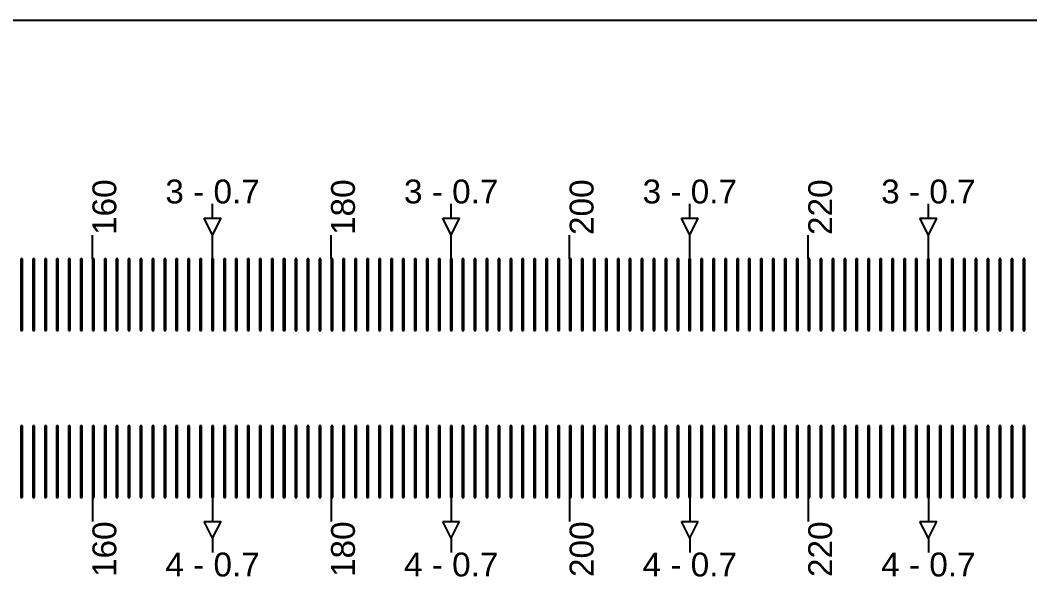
# Model space of a CAD drawing. Extents: x -119394 to 128420, y 74496 to 185496.
# Drawn here: x 5226.5 to 5649.6, y 156962.7 to 157195.9 of the extents above; entities that cross this region are included whole.
import ezdxf

# ---------------------------------------------------------------- set-up
doc = ezdxf.new("R2010")
doc.units = 13
doc.layers.add('CL - Label-1', color=120, linetype='Continuous')
doc.layers.add('CL - Label-2', color=132, linetype='Continuous')
doc.layers.add('CL - Sub-Micro', color=7, linetype='Continuous', true_color=0x47d1ff)
doc.styles.get("Standard").update_dxf_attribs({"font": 'arial.ttf'})

msp = doc.modelspace()

# ---------------------------------------------------------------- linework, layer by layer
for p, q in [((4356.79, 157195.86), (14856.79, 157195.86)), ((5281.79, 157195.86), (13931.79, 157195.86)), ((5307.14, 157112.94), (5307.14, 157118.94)), ((5407.14, 157112.94), (5407.14, 157118.94)), ((5507.14, 157112.94), (5507.14, 157118.94)), ((5607.14, 157112.94), (5607.14, 157118.94)), ((5256.79, 157095.86), (5256.79, 157105.86)), ((5307.14, 157095.86), (5307.14, 157105.86)), ((5356.79, 157095.86), (5356.79, 157105.86)), ((5407.14, 157095.86), (5407.14, 157105.86)), ((5456.79, 157095.86), (5456.79, 157105.86)), ((5507.14, 157095.86), (5507.14, 157105.86)), ((5556.79, 157095.86), (5556.79, 157105.86)), ((5607.14, 157095.86), (5607.14, 157105.86)), ((5256.79, 156995.86), (5256.79, 156985.86)), ((5307.14, 156995.86), (5307.14, 156985.86)), ((5356.79, 156995.86), (5356.79, 156985.86)), ((5407.14, 156995.86), (5407.14, 156985.86)), ((5456.79, 156995.86), (5456.79, 156985.86)), ((5507.14, 156995.86), (5507.14, 156985.86)), ((5556.79, 156995.86), (5556.79, 156985.86)), ((5607.14, 156995.86), (5607.14, 156985.86)), ((5307.14, 156978.79), (5307.14, 156972.79)), ((5407.14, 156978.79), (5407.14, 156972.79)), ((5507.14, 156978.79), (5507.14, 156972.79)), ((5607.14, 156978.79), (5607.14, 156972.79))]:
    msp.add_line(p, q)
at = {"layer": 'CL - Label-2'}
for p, q in [((5307.14, 157105.86), (5303.6, 157112.96)), ((5303.6, 157112.96), (5310.67, 157112.96)), ((5307.14, 157105.86), (5310.67, 157112.96)), ((5407.14, 157105.86), (5403.6, 157112.96)), ((5403.6, 157112.96), (5410.67, 157112.96)), ((5407.14, 157105.86), (5410.67, 157112.96)), ((5507.14, 157105.86), (5503.6, 157112.96)), ((5503.6, 157112.96), (5510.67, 157112.96)), ((5507.14, 157105.86), (5510.67, 157112.96)), ((5607.14, 157105.86), (5603.6, 157112.96)), ((5603.6, 157112.96), (5610.67, 157112.96)), ((5607.14, 157105.86), (5610.67, 157112.96)), ((5307.14, 156978.79), (5303.6, 156985.89)), ((5303.6, 156985.89), (5310.67, 156985.89)), ((5307.14, 156978.79), (5310.67, 156985.89)), ((5407.14, 156978.79), (5403.6, 156985.89)), ((5403.6, 156985.89), (5410.67, 156985.89)), ((5407.14, 156978.79), (5410.67, 156985.89)), ((5507.14, 156978.79), (5503.6, 156985.89)), ((5503.6, 156985.89), (5510.67, 156985.89)), ((5507.14, 156978.79), (5510.67, 156985.89)), ((5607.14, 156978.79), (5603.6, 156985.89)), ((5603.6, 156985.89), (5610.67, 156985.89)), ((5607.14, 156978.79), (5610.67, 156985.89))]:
    msp.add_line(p, q, dxfattribs=at)
at = {"layer": 'CL - Sub-Micro'}
for p, q in [((5226.79, 157095.86), (5226.79, 157065.86)), ((5227.49, 157095.86), (5226.79, 157095.86)), ((5227.49, 157065.86), (5227.49, 157095.86)), ((5231.79, 157095.86), (5231.79, 157065.86)), ((5232.49, 157095.86), (5231.79, 157095.86)), ((5232.49, 157065.86), (5232.49, 157095.86)), ((5236.79, 157095.86), (5236.79, 157065.86)), ((5237.49, 157095.86), (5236.79, 157095.86)), ((5237.49, 157065.86), (5237.49, 157095.86)), ((5241.79, 157095.86), (5241.79, 157065.86)), ((5242.49, 157095.86), (5241.79, 157095.86)), ((5242.49, 157065.86), (5242.49, 157095.86)), ((5246.79, 157095.86), (5246.79, 157065.86)), ((5247.49, 157095.86), (5246.79, 157095.86)), ((5247.49, 157065.86), (5247.49, 157095.86)), ((5251.79, 157095.86), (5251.79, 157065.86)), ((5252.49, 157095.86), (5251.79, 157095.86)), ((5252.49, 157065.86), (5252.49, 157095.86)), ((5256.79, 157095.86), (5256.79, 157065.86)), ((5257.49, 157095.86), (5256.79, 157095.86)), ((5257.49, 157065.86), (5257.49, 157095.86)), ((5261.79, 157095.86), (5261.79, 157065.86)), ((5262.49, 157095.86), (5261.79, 157095.86)), ((5262.49, 157065.86), (5262.49, 157095.86)), ((5266.79, 157095.86), (5266.79, 157065.86)), ((5267.49, 157095.86), (5266.79, 157095.86)), ((5267.49, 157065.86), (5267.49, 157095.86)), ((5271.79, 157095.86), (5271.79, 157065.86)), ((5272.49, 157095.86), (5271.79, 157095.86)), ((5272.49, 157065.86), (5272.49, 157095.86)), ((5276.79, 157095.86), (5276.79, 157065.86)), ((5277.49, 157095.86), (5276.79, 157095.86)), ((5277.49, 157065.86), (5277.49, 157095.86)), ((5281.79, 157095.86), (5281.79, 157065.86)), ((5282.49, 157095.86), (5281.79, 157095.86)), ((5282.49, 157065.86), (5282.49, 157095.86)), ((5286.79, 157095.86), (5286.79, 157065.86)), ((5287.49, 157095.86), (5286.79, 157095.86)), ((5287.49, 157065.86), (5287.49, 157095.86)), ((5291.79, 157095.86), (5291.79, 157065.86)), ((5292.49, 157095.86), (5291.79, 157095.86)), ((5292.49, 157065.86), (5292.49, 157095.86)), ((5296.79, 157095.86), (5296.79, 157065.86)), ((5297.49, 157095.86), (5296.79, 157095.86)), ((5297.49, 157065.86), (5297.49, 157095.86)), ((5301.79, 157095.86), (5301.79, 157065.86)), ((5302.49, 157095.86), (5301.79, 157095.86)), ((5302.49, 157065.86), (5302.49, 157095.86)), ((5306.79, 157095.86), (5306.79, 157065.86)), ((5307.49, 157095.86), (5306.79, 157095.86)), ((5307.49, 157065.86), (5307.49, 157095.86)), ((5311.79, 157095.86), (5311.79, 157065.86)), ((5312.49, 157095.86), (5311.79, 157095.86)), ((5312.49, 157065.86), (5312.49, 157095.86)), ((5316.79, 157095.86), (5316.79, 157065.86)), ((5317.49, 157095.86), (5316.79, 157095.86)), ((5317.49, 157065.86), (5317.49, 157095.86)), ((5321.79, 157095.86), (5321.79, 157065.86)), ((5322.49, 157095.86), (5321.79, 157095.86)), ((5322.49, 157065.86), (5322.49, 157095.86)), ((5326.79, 157095.86), (5326.79, 157065.86)), ((5327.49, 157095.86), (5326.79, 157095.86)), ((5327.49, 157065.86), (5327.49, 157095.86)), ((5331.79, 157095.86), (5331.79, 157065.86)), ((5332.49, 157095.86), (5331.79, 157095.86)), ((5332.49, 157065.86), (5332.49, 157095.86)), ((5336.79, 157095.86), (5336.79, 157065.86)), ((5337.49, 157095.86), (5336.79, 157095.86)), ((5337.49, 157065.86), (5337.49, 157095.86)), ((5341.79, 157095.86), (5341.79, 157065.86)), ((5342.49, 157095.86), (5341.79, 157095.86)), ((5342.49, 157065.86), (5342.49, 157095.86)), ((5346.79, 157095.86), (5346.79, 157065.86)), ((5347.49, 157095.86), (5346.79, 157095.86)), ((5347.49, 157065.86), (5347.49, 157095.86)), ((5351.79, 157095.86), (5351.79, 157065.86)), ((5352.49, 157095.86), (5351.79, 157095.86)), ((5352.49, 157065.86), (5352.49, 157095.86)), ((5356.79, 157095.86), (5356.79, 157065.86)), ((5357.49, 157095.86), (5356.79, 157095.86)), ((5357.49, 157065.86), (5357.49, 157095.86)), ((5361.79, 157095.86), (5361.79, 157065.86)), ((5362.49, 157095.86), (5361.79, 157095.86)), ((5362.49, 157065.86), (5362.49, 157095.86)), ((5366.79, 157095.86), (5366.79, 157065.86)), ((5367.49, 157095.86), (5366.79, 157095.86)), ((5367.49, 157065.86), (5367.49, 157095.86)), ((5371.79, 157095.86), (5371.79, 157065.86)), ((5372.49, 157095.86), (5371.79, 157095.86)), ((5372.49, 157065.86), (5372.49, 157095.86)), ((5376.79, 157095.86), (5376.79, 157065.86)), ((5377.49, 157095.86), (5376.79, 157095.86)), ((5377.49, 157065.86), (5377.49, 157095.86)), ((5381.79, 157095.86), (5381.79, 157065.86)), ((5382.49, 157095.86), (5381.79, 157095.86)), ((5382.49, 157065.86), (5382.49, 157095.86)), ((5386.79, 157095.86), (5386.79, 157065.86)), ((5387.49, 157095.86), (5386.79, 157095.86)), ((5387.49, 157065.86), (5387.49, 157095.86)), ((5391.79, 157095.86), (5391.79, 157065.86)), ((5392.49, 157095.86), (5391.79, 157095.86)), ((5392.49, 157065.86), (5392.49, 157095.86)), ((5396.79, 157095.86), (5396.79, 157065.86)), ((5397.49, 157095.86), (5396.79, 157095.86)), ((5397.49, 157065.86), (5397.49, 157095.86)), ((5401.79, 157095.86), (5401.79, 157065.86)), ((5402.49, 157095.86), (5401.79, 157095.86)), ((5402.49, 157065.86), (5402.49, 157095.86)), ((5406.79, 157095.86), (5406.79, 157065.86)), ((5407.49, 157095.86), (5406.79, 157095.86)), ((5407.49, 157065.86), (5407.49, 157095.86)), ((5411.79, 157095.86), (5411.79, 157065.86)), ((5412.49, 157095.86), (5411.79, 157095.86)), ((5412.49, 157065.86), (5412.49, 157095.86)), ((5416.79, 157095.86), (5416.79, 157065.86)), ((5417.49, 157095.86), (5416.79, 157095.86)), ((5417.49, 157065.86), (5417.49, 157095.86)), ((5421.79, 157095.86), (5421.79, 157065.86)), ((5422.49, 157095.86), (5421.79, 157095.86)), ((5422.49, 157065.86), (5422.49, 157095.86)), ((5426.79, 157095.86), (5426.79, 157065.86)), ((5427.49, 157095.86), (5426.79, 157095.86)), ((5427.49, 157065.86), (5427.49, 157095.86)), ((5431.79, 157095.86), (5431.79, 157065.86)), ((5432.49, 157095.86), (5431.79, 157095.86)), ((5432.49, 157065.86), (5432.49, 157095.86)), ((5436.79, 157095.86), (5436.79, 157065.86)), ((5437.49, 157095.86), (5436.79, 157095.86)), ((5437.49, 157065.86), (5437.49, 157095.86)), ((5441.79, 157095.86), (5441.79, 157065.86)), ((5442.49, 157095.86), (5441.79, 157095.86)), ((5442.49, 157065.86), (5442.49, 157095.86)), ((5446.79, 157095.86), (5446.79, 157065.86)), ((5447.49, 157095.86), (5446.79, 157095.86)), ((5447.49, 157065.86), (5447.49, 157095.86)), ((5451.79, 157095.86), (5451.79, 157065.86)), ((5452.49, 157095.86), (5451.79, 157095.86)), ((5452.49, 157065.86), (5452.49, 157095.86)), ((5456.79, 157095.86), (5456.79, 157065.86)), ((5457.49, 157095.86), (5456.79, 157095.86)), ((5457.49, 157065.86), (5457.49, 157095.86)), ((5461.79, 157095.86), (5461.79, 157065.86)), ((5462.49, 157095.86), (5461.79, 157095.86)), ((5462.49, 157065.86), (5462.49, 157095.86)), ((5466.79, 157095.86), (5466.79, 157065.86)), ((5467.49, 157095.86), (5466.79, 157095.86)), ((5467.49, 157065.86), (5467.49, 157095.86)), ((5471.79, 157095.86), (5471.79, 157065.86)), ((5472.49, 157095.86), (5471.79, 157095.86)), ((5472.49, 157065.86), (5472.49, 157095.86)), ((5476.79, 157095.86), (5476.79, 157065.86)), ((5477.49, 157095.86), (5476.79, 157095.86)), ((5477.49, 157065.86), (5477.49, 157095.86)), ((5481.79, 157095.86), (5481.79, 157065.86)), ((5482.49, 157095.86), (5481.79, 157095.86)), ((5482.49, 157065.86), (5482.49, 157095.86)), ((5486.79, 157095.86), (5486.79, 157065.86)), ((5487.49, 157095.86), (5486.79, 157095.86)), ((5487.49, 157065.86), (5487.49, 157095.86)), ((5491.79, 157095.86), (5491.79, 157065.86)), ((5492.49, 157095.86), (5491.79, 157095.86)), ((5492.49, 157065.86), (5492.49, 157095.86)), ((5496.79, 157095.86), (5496.79, 157065.86)), ((5497.49, 157095.86), (5496.79, 157095.86)), ((5497.49, 157065.86), (5497.49, 157095.86)), ((5501.79, 157095.86), (5501.79, 157065.86)), ((5502.49, 157095.86), (5501.79, 157095.86)), ((5502.49, 157065.86), (5502.49, 157095.86)), ((5506.79, 157095.86), (5506.79, 157065.86)), ((5507.49, 157095.86), (5506.79, 157095.86)), ((5507.49, 157065.86), (5507.49, 157095.86)), ((5511.79, 157095.86), (5511.79, 157065.86)), ((5512.49, 157095.86), (5511.79, 157095.86)), ((5512.49, 157065.86), (5512.49, 157095.86)), ((5516.79, 157095.86), (5516.79, 157065.86)), ((5517.49, 157095.86), (5516.79, 157095.86)), ((5517.49, 157065.86), (5517.49, 157095.86)), ((5521.79, 157095.86), (5521.79, 157065.86)), ((5522.49, 157095.86), (5521.79, 157095.86)), ((5522.49, 157065.86), (5522.49, 157095.86)), ((5526.79, 157095.86), (5526.79, 157065.86)), ((5527.49, 157095.86), (5526.79, 157095.86)), ((5527.49, 157065.86), (5527.49, 157095.86)), ((5531.79, 157095.86), (5531.79, 157065.86)), ((5532.49, 157095.86), (5531.79, 157095.86)), ((5532.49, 157065.86), (5532.49, 157095.86)), ((5536.79, 157095.86), (5536.79, 157065.86)), ((5537.49, 157095.86), (5536.79, 157095.86)), ((5537.49, 157065.86), (5537.49, 157095.86)), ((5541.79, 157095.86), (5541.79, 157065.86)), ((5542.49, 157095.86), (5541.79, 157095.86)), ((5542.49, 157065.86), (5542.49, 157095.86)), ((5546.79, 157095.86), (5546.79, 157065.86)), ((5547.49, 157095.86), (5546.79, 157095.86)), ((5547.49, 157065.86), (5547.49, 157095.86)), ((5551.79, 157095.86), (5551.79, 157065.86)), ((5552.49, 157095.86), (5551.79, 157095.86)), ((5552.49, 157065.86), (5552.49, 157095.86)), ((5556.79, 157095.86), (5556.79, 157065.86)), ((5557.49, 157095.86), (5556.79, 157095.86)), ((5557.49, 157065.86), (5557.49, 157095.86)), ((5561.79, 157095.86), (5561.79, 157065.86)), ((5562.49, 157095.86), (5561.79, 157095.86)), ((5562.49, 157065.86), (5562.49, 157095.86)), ((5566.79, 157095.86), (5566.79, 157065.86)), ((5567.49, 157095.86), (5566.79, 157095.86)), ((5567.49, 157065.86), (5567.49, 157095.86)), ((5571.79, 157095.86), (5571.79, 157065.86)), ((5572.49, 157095.86), (5571.79, 157095.86)), ((5572.49, 157065.86), (5572.49, 157095.86)), ((5576.79, 157095.86), (5576.79, 157065.86)), ((5577.49, 157095.86), (5576.79, 157095.86)), ((5577.49, 157065.86), (5577.49, 157095.86)), ((5581.79, 157095.86), (5581.79, 157065.86)), ((5582.49, 157095.86), (5581.79, 157095.86)), ((5582.49, 157065.86), (5582.49, 157095.86)), ((5586.79, 157095.86), (5586.79, 157065.86)), ((5587.49, 157095.86), (5586.79, 157095.86)), ((5587.49, 157065.86), (5587.49, 157095.86)), ((5591.79, 157095.86), (5591.79, 157065.86)), ((5592.49, 157095.86), (5591.79, 157095.86)), ((5592.49, 157065.86), (5592.49, 157095.86)), ((5596.79, 157095.86), (5596.79, 157065.86)), ((5597.49, 157095.86), (5596.79, 157095.86)), ((5597.49, 157065.86), (5597.49, 157095.86)), ((5601.79, 157095.86), (5601.79, 157065.86)), ((5602.49, 157095.86), (5601.79, 157095.86)), ((5602.49, 157065.86), (5602.49, 157095.86)), ((5606.79, 157095.86), (5606.79, 157065.86)), ((5607.49, 157095.86), (5606.79, 157095.86)), ((5607.49, 157065.86), (5607.49, 157095.86)), ((5611.79, 157095.86), (5611.79, 157065.86)), ((5612.49, 157095.86), (5611.79, 157095.86)), ((5612.49, 157065.86), (5612.49, 157095.86)), ((5616.79, 157095.86), (5616.79, 157065.86)), ((5617.49, 157095.86), (5616.79, 157095.86)), ((5617.49, 157065.86), (5617.49, 157095.86)), ((5621.79, 157095.86), (5621.79, 157065.86)), ((5622.49, 157095.86), (5621.79, 157095.86)), ((5622.49, 157065.86), (5622.49, 157095.86)), ((5626.79, 157095.86), (5626.79, 157065.86)), ((5627.49, 157095.86), (5626.79, 157095.86)), ((5627.49, 157065.86), (5627.49, 157095.86)), ((5631.79, 157095.86), (5631.79, 157065.86)), ((5632.49, 157095.86), (5631.79, 157095.86)), ((5632.49, 157065.86), (5632.49, 157095.86)), ((5636.79, 157095.86), (5636.79, 157065.86)), ((5637.49, 157095.86), (5636.79, 157095.86)), ((5637.49, 157065.86), (5637.49, 157095.86)), ((5641.79, 157095.86), (5641.79, 157065.86)), ((5642.49, 157095.86), (5641.79, 157095.86)), ((5642.49, 157065.86), (5642.49, 157095.86)), ((5646.79, 157095.86), (5646.79, 157065.86)), ((5647.49, 157095.86), (5646.79, 157095.86)), ((5647.49, 157065.86), (5647.49, 157095.86)), ((5226.79, 157065.86), (5227.49, 157065.86)), ((5231.79, 157065.86), (5232.49, 157065.86)), ((5236.79, 157065.86), (5237.49, 157065.86)), ((5241.79, 157065.86), (5242.49, 157065.86)), ((5246.79, 157065.86), (5247.49, 157065.86)), ((5251.79, 157065.86), (5252.49, 157065.86)), ((5256.79, 157065.86), (5257.49, 157065.86)), ((5261.79, 157065.86), (5262.49, 157065.86)), ((5266.79, 157065.86), (5267.49, 157065.86)), ((5271.79, 157065.86), (5272.49, 157065.86)), ((5276.79, 157065.86), (5277.49, 157065.86)), ((5281.79, 157065.86), (5282.49, 157065.86)), ((5286.79, 157065.86), (5287.49, 157065.86)), ((5291.79, 157065.86), (5292.49, 157065.86)), ((5296.79, 157065.86), (5297.49, 157065.86)), ((5301.79, 157065.86), (5302.49, 157065.86)), ((5306.79, 157065.86), (5307.49, 157065.86)), ((5311.79, 157065.86), (5312.49, 157065.86)), ((5316.79, 157065.86), (5317.49, 157065.86)), ((5321.79, 157065.86), (5322.49, 157065.86)), ((5326.79, 157065.86), (5327.49, 157065.86)), ((5331.79, 157065.86), (5332.49, 157065.86)), ((5336.79, 157065.86), (5337.49, 157065.86)), ((5341.79, 157065.86), (5342.49, 157065.86)), ((5346.79, 157065.86), (5347.49, 157065.86)), ((5351.79, 157065.86), (5352.49, 157065.86)), ((5356.79, 157065.86), (5357.49, 157065.86)), ((5361.79, 157065.86), (5362.49, 157065.86)), ((5366.79, 157065.86), (5367.49, 157065.86)), ((5371.79, 157065.86), (5372.49, 157065.86)), ((5376.79, 157065.86), (5377.49, 157065.86)), ((5381.79, 157065.86), (5382.49, 157065.86)), ((5386.79, 157065.86), (5387.49, 157065.86)), ((5391.79, 157065.86), (5392.49, 157065.86)), ((5396.79, 157065.86), (5397.49, 157065.86)), ((5401.79, 157065.86), (5402.49, 157065.86)), ((5406.79, 157065.86), (5407.49, 157065.86)), ((5411.79, 157065.86), (5412.49, 157065.86)), ((5416.79, 157065.86), (5417.49, 157065.86)), ((5421.79, 157065.86), (5422.49, 157065.86)), ((5426.79, 157065.86), (5427.49, 157065.86)), ((5431.79, 157065.86), (5432.49, 157065.86)), ((5436.79, 157065.86), (5437.49, 157065.86)), ((5441.79, 157065.86), (5442.49, 157065.86)), ((5446.79, 157065.86), (5447.49, 157065.86)), ((5451.79, 157065.86), (5452.49, 157065.86)), ((5456.79, 157065.86), (5457.49, 157065.86)), ((5461.79, 157065.86), (5462.49, 157065.86)), ((5466.79, 157065.86), (5467.49, 157065.86)), ((5471.79, 157065.86), (5472.49, 157065.86)), ((5476.79, 157065.86), (5477.49, 157065.86)), ((5481.79, 157065.86), (5482.49, 157065.86)), ((5486.79, 157065.86), (5487.49, 157065.86)), ((5491.79, 157065.86), (5492.49, 157065.86)), ((5496.79, 157065.86), (5497.49, 157065.86)), ((5501.79, 157065.86), (5502.49, 157065.86)), ((5506.79, 157065.86), (5507.49, 157065.86)), ((5511.79, 157065.86), (5512.49, 157065.86)), ((5516.79, 157065.86), (5517.49, 157065.86)), ((5521.79, 157065.86), (5522.49, 157065.86)), ((5526.79, 157065.86), (5527.49, 157065.86)), ((5531.79, 157065.86), (5532.49, 157065.86)), ((5536.79, 157065.86), (5537.49, 157065.86)), ((5541.79, 157065.86), (5542.49, 157065.86)), ((5546.79, 157065.86), (5547.49, 157065.86)), ((5551.79, 157065.86), (5552.49, 157065.86)), ((5556.79, 157065.86), (5557.49, 157065.86)), ((5561.79, 157065.86), (5562.49, 157065.86)), ((5566.79, 157065.86), (5567.49, 157065.86)), ((5571.79, 157065.86), (5572.49, 157065.86)), ((5576.79, 157065.86), (5577.49, 157065.86)), ((5581.79, 157065.86), (5582.49, 157065.86)), ((5586.79, 157065.86), (5587.49, 157065.86)), ((5591.79, 157065.86), (5592.49, 157065.86)), ((5596.79, 157065.86), (5597.49, 157065.86)), ((5601.79, 157065.86), (5602.49, 157065.86)), ((5606.79, 157065.86), (5607.49, 157065.86)), ((5611.79, 157065.86), (5612.49, 157065.86)), ((5616.79, 157065.86), (5617.49, 157065.86)), ((5621.79, 157065.86), (5622.49, 157065.86)), ((5626.79, 157065.86), (5627.49, 157065.86)), ((5631.79, 157065.86), (5632.49, 157065.86)), ((5636.79, 157065.86), (5637.49, 157065.86)), ((5641.79, 157065.86), (5642.49, 157065.86)), ((5646.79, 157065.86), (5647.49, 157065.86)), ((5226.79, 157025.86), (5226.79, 156995.86)), ((5227.49, 157025.86), (5226.79, 157025.86)), ((5227.49, 156995.86), (5227.49, 157025.86)), ((5231.79, 157025.86), (5231.79, 156995.86)), ((5232.49, 157025.86), (5231.79, 157025.86)), ((5232.49, 156995.86), (5232.49, 157025.86)), ((5236.79, 157025.86), (5236.79, 156995.86)), ((5237.49, 157025.86), (5236.79, 157025.86)), ((5237.49, 156995.86), (5237.49, 157025.86)), ((5241.79, 157025.86), (5241.79, 156995.86)), ((5242.49, 157025.86), (5241.79, 157025.86)), ((5242.49, 156995.86), (5242.49, 157025.86)), ((5246.79, 157025.86), (5246.79, 156995.86)), ((5247.49, 157025.86), (5246.79, 157025.86)), ((5247.49, 156995.86), (5247.49, 157025.86)), ((5251.79, 157025.86), (5251.79, 156995.86)), ((5252.49, 157025.86), (5251.79, 157025.86)), ((5252.49, 156995.86), (5252.49, 157025.86)), ((5256.79, 157025.86), (5256.79, 156995.86)), ((5257.49, 157025.86), (5256.79, 157025.86)), ((5257.49, 156995.86), (5257.49, 157025.86)), ((5261.79, 157025.86), (5261.79, 156995.86)), ((5262.49, 157025.86), (5261.79, 157025.86)), ((5262.49, 156995.86), (5262.49, 157025.86)), ((5266.79, 157025.86), (5266.79, 156995.86)), ((5267.49, 157025.86), (5266.79, 157025.86)), ((5267.49, 156995.86), (5267.49, 157025.86)), ((5271.79, 157025.86), (5271.79, 156995.86)), ((5272.49, 157025.86), (5271.79, 157025.86)), ((5272.49, 156995.86), (5272.49, 157025.86)), ((5276.79, 157025.86), (5276.79, 156995.86)), ((5277.49, 157025.86), (5276.79, 157025.86)), ((5277.49, 156995.86), (5277.49, 157025.86)), ((5281.79, 157025.86), (5281.79, 156995.86)), ((5282.49, 157025.86), (5281.79, 157025.86)), ((5282.49, 156995.86), (5282.49, 157025.86)), ((5286.79, 157025.86), (5286.79, 156995.86)), ((5287.49, 157025.86), (5286.79, 157025.86)), ((5287.49, 156995.86), (5287.49, 157025.86)), ((5291.79, 157025.86), (5291.79, 156995.86)), ((5292.49, 157025.86), (5291.79, 157025.86)), ((5292.49, 156995.86), (5292.49, 157025.86)), ((5296.79, 157025.86), (5296.79, 156995.86)), ((5297.49, 157025.86), (5296.79, 157025.86)), ((5297.49, 156995.86), (5297.49, 157025.86)), ((5301.79, 157025.86), (5301.79, 156995.86)), ((5302.49, 157025.86), (5301.79, 157025.86)), ((5302.49, 156995.86), (5302.49, 157025.86)), ((5306.79, 157025.86), (5306.79, 156995.86)), ((5307.49, 157025.86), (5306.79, 157025.86)), ((5307.49, 156995.86), (5307.49, 157025.86)), ((5311.79, 157025.86), (5311.79, 156995.86)), ((5312.49, 157025.86), (5311.79, 157025.86)), ((5312.49, 156995.86), (5312.49, 157025.86)), ((5316.79, 157025.86), (5316.79, 156995.86)), ((5317.49, 157025.86), (5316.79, 157025.86)), ((5317.49, 156995.86), (5317.49, 157025.86)), ((5321.79, 157025.86), (5321.79, 156995.86)), ((5322.49, 157025.86), (5321.79, 157025.86)), ((5322.49, 156995.86), (5322.49, 157025.86)), ((5326.79, 157025.86), (5326.79, 156995.86)), ((5327.49, 157025.86), (5326.79, 157025.86)), ((5327.49, 156995.86), (5327.49, 157025.86)), ((5331.79, 157025.86), (5331.79, 156995.86)), ((5332.49, 157025.86), (5331.79, 157025.86)), ((5332.49, 156995.86), (5332.49, 157025.86)), ((5336.79, 157025.86), (5336.79, 156995.86)), ((5337.49, 157025.86), (5336.79, 157025.86)), ((5337.49, 156995.86), (5337.49, 157025.86)), ((5341.79, 157025.86), (5341.79, 156995.86)), ((5342.49, 157025.86), (5341.79, 157025.86)), ((5342.49, 156995.86), (5342.49, 157025.86)), ((5346.79, 157025.86), (5346.79, 156995.86)), ((5347.49, 157025.86), (5346.79, 157025.86)), ((5347.49, 156995.86), (5347.49, 157025.86)), ((5351.79, 157025.86), (5351.79, 156995.86)), ((5352.49, 157025.86), (5351.79, 157025.86)), ((5352.49, 156995.86), (5352.49, 157025.86)), ((5356.79, 157025.86), (5356.79, 156995.86)), ((5357.49, 157025.86), (5356.79, 157025.86)), ((5357.49, 156995.86), (5357.49, 157025.86)), ((5361.79, 157025.86), (5361.79, 156995.86)), ((5362.49, 157025.86), (5361.79, 157025.86)), ((5362.49, 156995.86), (5362.49, 157025.86)), ((5366.79, 157025.86), (5366.79, 156995.86)), ((5367.49, 157025.86), (5366.79, 157025.86)), ((5367.49, 156995.86), (5367.49, 157025.86)), ((5371.79, 157025.86), (5371.79, 156995.86)), ((5372.49, 157025.86), (5371.79, 157025.86)), ((5372.49, 156995.86), (5372.49, 157025.86)), ((5376.79, 157025.86), (5376.79, 156995.86)), ((5377.49, 157025.86), (5376.79, 157025.86)), ((5377.49, 156995.86), (5377.49, 157025.86)), ((5381.79, 157025.86), (5381.79, 156995.86)), ((5382.49, 157025.86), (5381.79, 157025.86)), ((5382.49, 156995.86), (5382.49, 157025.86)), ((5386.79, 157025.86), (5386.79, 156995.86)), ((5387.49, 157025.86), (5386.79, 157025.86)), ((5387.49, 156995.86), (5387.49, 157025.86)), ((5391.79, 157025.86), (5391.79, 156995.86)), ((5392.49, 157025.86), (5391.79, 157025.86)), ((5392.49, 156995.86), (5392.49, 157025.86)), ((5396.79, 157025.86), (5396.79, 156995.86)), ((5397.49, 157025.86), (5396.79, 157025.86)), ((5397.49, 156995.86), (5397.49, 157025.86)), ((5401.79, 157025.86), (5401.79, 156995.86)), ((5402.49, 157025.86), (5401.79, 157025.86)), ((5402.49, 156995.86), (5402.49, 157025.86)), ((5406.79, 157025.86), (5406.79, 156995.86)), ((5407.49, 157025.86), (5406.79, 157025.86)), ((5407.49, 156995.86), (5407.49, 157025.86)), ((5411.79, 157025.86), (5411.79, 156995.86)), ((5412.49, 157025.86), (5411.79, 157025.86)), ((5412.49, 156995.86), (5412.49, 157025.86)), ((5416.79, 157025.86), (5416.79, 156995.86)), ((5417.49, 157025.86), (5416.79, 157025.86)), ((5417.49, 156995.86), (5417.49, 157025.86)), ((5421.79, 157025.86), (5421.79, 156995.86)), ((5422.49, 157025.86), (5421.79, 157025.86)), ((5422.49, 156995.86), (5422.49, 157025.86)), ((5426.79, 157025.86), (5426.79, 156995.86)), ((5427.49, 157025.86), (5426.79, 157025.86)), ((5427.49, 156995.86), (5427.49, 157025.86)), ((5431.79, 157025.86), (5431.79, 156995.86)), ((5432.49, 157025.86), (5431.79, 157025.86)), ((5432.49, 156995.86), (5432.49, 157025.86)), ((5436.79, 157025.86), (5436.79, 156995.86)), ((5437.49, 157025.86), (5436.79, 157025.86)), ((5437.49, 156995.86), (5437.49, 157025.86)), ((5441.79, 157025.86), (5441.79, 156995.86)), ((5442.49, 157025.86), (5441.79, 157025.86)), ((5442.49, 156995.86), (5442.49, 157025.86)), ((5446.79, 157025.86), (5446.79, 156995.86)), ((5447.49, 157025.86), (5446.79, 157025.86)), ((5447.49, 156995.86), (5447.49, 157025.86)), ((5451.79, 157025.86), (5451.79, 156995.86)), ((5452.49, 157025.86), (5451.79, 157025.86)), ((5452.49, 156995.86), (5452.49, 157025.86)), ((5456.79, 157025.86), (5456.79, 156995.86)), ((5457.49, 157025.86), (5456.79, 157025.86)), ((5457.49, 156995.86), (5457.49, 157025.86)), ((5461.79, 157025.86), (5461.79, 156995.86)), ((5462.49, 157025.86), (5461.79, 157025.86)), ((5462.49, 156995.86), (5462.49, 157025.86)), ((5466.79, 157025.86), (5466.79, 156995.86)), ((5467.49, 157025.86), (5466.79, 157025.86)), ((5467.49, 156995.86), (5467.49, 157025.86)), ((5471.79, 157025.86), (5471.79, 156995.86)), ((5472.49, 157025.86), (5471.79, 157025.86)), ((5472.49, 156995.86), (5472.49, 157025.86)), ((5476.79, 157025.86), (5476.79, 156995.86)), ((5477.49, 157025.86), (5476.79, 157025.86)), ((5477.49, 156995.86), (5477.49, 157025.86)), ((5481.79, 157025.86), (5481.79, 156995.86)), ((5482.49, 157025.86), (5481.79, 157025.86)), ((5482.49, 156995.86), (5482.49, 157025.86)), ((5486.79, 157025.86), (5486.79, 156995.86)), ((5487.49, 157025.86), (5486.79, 157025.86)), ((5487.49, 156995.86), (5487.49, 157025.86)), ((5491.79, 157025.86), (5491.79, 156995.86)), ((5492.49, 157025.86), (5491.79, 157025.86)), ((5492.49, 156995.86), (5492.49, 157025.86)), ((5496.79, 157025.86), (5496.79, 156995.86)), ((5497.49, 157025.86), (5496.79, 157025.86)), ((5497.49, 156995.86), (5497.49, 157025.86)), ((5501.79, 157025.86), (5501.79, 156995.86)), ((5502.49, 157025.86), (5501.79, 157025.86)), ((5502.49, 156995.86), (5502.49, 157025.86)), ((5506.79, 157025.86), (5506.79, 156995.86)), ((5507.49, 157025.86), (5506.79, 157025.86)), ((5507.49, 156995.86), (5507.49, 157025.86)), ((5511.79, 157025.86), (5511.79, 156995.86)), ((5512.49, 157025.86), (5511.79, 157025.86)), ((5512.49, 156995.86), (5512.49, 157025.86)), ((5516.79, 157025.86), (5516.79, 156995.86)), ((5517.49, 157025.86), (5516.79, 157025.86)), ((5517.49, 156995.86), (5517.49, 157025.86)), ((5521.79, 157025.86), (5521.79, 156995.86)), ((5522.49, 157025.86), (5521.79, 157025.86)), ((5522.49, 156995.86), (5522.49, 157025.86)), ((5526.79, 157025.86), (5526.79, 156995.86)), ((5527.49, 157025.86), (5526.79, 157025.86)), ((5527.49, 156995.86), (5527.49, 157025.86)), ((5531.79, 157025.86), (5531.79, 156995.86)), ((5532.49, 157025.86), (5531.79, 157025.86)), ((5532.49, 156995.86), (5532.49, 157025.86)), ((5536.79, 157025.86), (5536.79, 156995.86)), ((5537.49, 157025.86), (5536.79, 157025.86)), ((5537.49, 156995.86), (5537.49, 157025.86)), ((5541.79, 157025.86), (5541.79, 156995.86)), ((5542.49, 157025.86), (5541.79, 157025.86)), ((5542.49, 156995.86), (5542.49, 157025.86)), ((5546.79, 157025.86), (5546.79, 156995.86)), ((5547.49, 157025.86), (5546.79, 157025.86)), ((5547.49, 156995.86), (5547.49, 157025.86)), ((5551.79, 157025.86), (5551.79, 156995.86)), ((5552.49, 157025.86), (5551.79, 157025.86)), ((5552.49, 156995.86), (5552.49, 157025.86)), ((5556.79, 157025.86), (5556.79, 156995.86)), ((5557.49, 157025.86), (5556.79, 157025.86)), ((5557.49, 156995.86), (5557.49, 157025.86)), ((5561.79, 157025.86), (5561.79, 156995.86)), ((5562.49, 157025.86), (5561.79, 157025.86)), ((5562.49, 156995.86), (5562.49, 157025.86)), ((5566.79, 157025.86), (5566.79, 156995.86)), ((5567.49, 157025.86), (5566.79, 157025.86)), ((5567.49, 156995.86), (5567.49, 157025.86)), ((5571.79, 157025.86), (5571.79, 156995.86)), ((5572.49, 157025.86), (5571.79, 157025.86)), ((5572.49, 156995.86), (5572.49, 157025.86)), ((5576.79, 157025.86), (5576.79, 156995.86)), ((5577.49, 157025.86), (5576.79, 157025.86)), ((5577.49, 156995.86), (5577.49, 157025.86)), ((5581.79, 157025.86), (5581.79, 156995.86)), ((5582.49, 157025.86), (5581.79, 157025.86)), ((5582.49, 156995.86), (5582.49, 157025.86)), ((5586.79, 157025.86), (5586.79, 156995.86)), ((5587.49, 157025.86), (5586.79, 157025.86)), ((5587.49, 156995.86), (5587.49, 157025.86)), ((5591.79, 157025.86), (5591.79, 156995.86)), ((5592.49, 157025.86), (5591.79, 157025.86)), ((5592.49, 156995.86), (5592.49, 157025.86)), ((5596.79, 157025.86), (5596.79, 156995.86)), ((5597.49, 157025.86), (5596.79, 157025.86)), ((5597.49, 156995.86), (5597.49, 157025.86)), ((5601.79, 157025.86), (5601.79, 156995.86)), ((5602.49, 157025.86), (5601.79, 157025.86)), ((5602.49, 156995.86), (5602.49, 157025.86)), ((5606.79, 157025.86), (5606.79, 156995.86)), ((5607.49, 157025.86), (5606.79, 157025.86)), ((5607.49, 156995.86), (5607.49, 157025.86)), ((5611.79, 157025.86), (5611.79, 156995.86)), ((5612.49, 157025.86), (5611.79, 157025.86)), ((5612.49, 156995.86), (5612.49, 157025.86)), ((5616.79, 157025.86), (5616.79, 156995.86)), ((5617.49, 157025.86), (5616.79, 157025.86)), ((5617.49, 156995.86), (5617.49, 157025.86)), ((5621.79, 157025.86), (5621.79, 156995.86)), ((5622.49, 157025.86), (5621.79, 157025.86)), ((5622.49, 156995.86), (5622.49, 157025.86)), ((5626.79, 157025.86), (5626.79, 156995.86)), ((5627.49, 157025.86), (5626.79, 157025.86)), ((5627.49, 156995.86), (5627.49, 157025.86)), ((5631.79, 157025.86), (5631.79, 156995.86)), ((5632.49, 157025.86), (5631.79, 157025.86)), ((5632.49, 156995.86), (5632.49, 157025.86)), ((5636.79, 157025.86), (5636.79, 156995.86)), ((5637.49, 157025.86), (5636.79, 157025.86)), ((5637.49, 156995.86), (5637.49, 157025.86)), ((5641.79, 157025.86), (5641.79, 156995.86)), ((5642.49, 157025.86), (5641.79, 157025.86)), ((5642.49, 156995.86), (5642.49, 157025.86)), ((5646.79, 157025.86), (5646.79, 156995.86)), ((5647.49, 157025.86), (5646.79, 157025.86)), ((5647.49, 156995.86), (5647.49, 157025.86)), ((5226.79, 156995.86), (5227.49, 156995.86)), ((5231.79, 156995.86), (5232.49, 156995.86)), ((5236.79, 156995.86), (5237.49, 156995.86)), ((5241.79, 156995.86), (5242.49, 156995.86)), ((5246.79, 156995.86), (5247.49, 156995.86)), ((5251.79, 156995.86), (5252.49, 156995.86)), ((5256.79, 156995.86), (5257.49, 156995.86)), ((5261.79, 156995.86), (5262.49, 156995.86)), ((5266.79, 156995.86), (5267.49, 156995.86)), ((5271.79, 156995.86), (5272.49, 156995.86)), ((5276.79, 156995.86), (5277.49, 156995.86)), ((5281.79, 156995.86), (5282.49, 156995.86)), ((5286.79, 156995.86), (5287.49, 156995.86)), ((5291.79, 156995.86), (5292.49, 156995.86)), ((5296.79, 156995.86), (5297.49, 156995.86)), ((5301.79, 156995.86), (5302.49, 156995.86)), ((5306.79, 156995.86), (5307.49, 156995.86)), ((5311.79, 156995.86), (5312.49, 156995.86)), ((5316.79, 156995.86), (5317.49, 156995.86)), ((5321.79, 156995.86), (5322.49, 156995.86)), ((5326.79, 156995.86), (5327.49, 156995.86)), ((5331.79, 156995.86), (5332.49, 156995.86)), ((5336.79, 156995.86), (5337.49, 156995.86)), ((5341.79, 156995.86), (5342.49, 156995.86)), ((5346.79, 156995.86), (5347.49, 156995.86)), ((5351.79, 156995.86), (5352.49, 156995.86)), ((5356.79, 156995.86), (5357.49, 156995.86)), ((5361.79, 156995.86), (5362.49, 156995.86)), ((5366.79, 156995.86), (5367.49, 156995.86)), ((5371.79, 156995.86), (5372.49, 156995.86)), ((5376.79, 156995.86), (5377.49, 156995.86)), ((5381.79, 156995.86), (5382.49, 156995.86)), ((5386.79, 156995.86), (5387.49, 156995.86)), ((5391.79, 156995.86), (5392.49, 156995.86)), ((5396.79, 156995.86), (5397.49, 156995.86)), ((5401.79, 156995.86), (5402.49, 156995.86)), ((5406.79, 156995.86), (5407.49, 156995.86)), ((5411.79, 156995.86), (5412.49, 156995.86)), ((5416.79, 156995.86), (5417.49, 156995.86)), ((5421.79, 156995.86), (5422.49, 156995.86)), ((5426.79, 156995.86), (5427.49, 156995.86)), ((5431.79, 156995.86), (5432.49, 156995.86)), ((5436.79, 156995.86), (5437.49, 156995.86)), ((5441.79, 156995.86), (5442.49, 156995.86)), ((5446.79, 156995.86), (5447.49, 156995.86)), ((5451.79, 156995.86), (5452.49, 156995.86)), ((5456.79, 156995.86), (5457.49, 156995.86)), ((5461.79, 156995.86), (5462.49, 156995.86)), ((5466.79, 156995.86), (5467.49, 156995.86)), ((5471.79, 156995.86), (5472.49, 156995.86)), ((5476.79, 156995.86), (5477.49, 156995.86)), ((5481.79, 156995.86), (5482.49, 156995.86)), ((5486.79, 156995.86), (5487.49, 156995.86)), ((5491.79, 156995.86), (5492.49, 156995.86)), ((5496.79, 156995.86), (5497.49, 156995.86)), ((5501.79, 156995.86), (5502.49, 156995.86)), ((5506.79, 156995.86), (5507.49, 156995.86)), ((5511.79, 156995.86), (5512.49, 156995.86)), ((5516.79, 156995.86), (5517.49, 156995.86)), ((5521.79, 156995.86), (5522.49, 156995.86)), ((5526.79, 156995.86), (5527.49, 156995.86)), ((5531.79, 156995.86), (5532.49, 156995.86)), ((5536.79, 156995.86), (5537.49, 156995.86)), ((5541.79, 156995.86), (5542.49, 156995.86)), ((5546.79, 156995.86), (5547.49, 156995.86)), ((5551.79, 156995.86), (5552.49, 156995.86)), ((5556.79, 156995.86), (5557.49, 156995.86)), ((5561.79, 156995.86), (5562.49, 156995.86)), ((5566.79, 156995.86), (5567.49, 156995.86)), ((5571.79, 156995.86), (5572.49, 156995.86)), ((5576.79, 156995.86), (5577.49, 156995.86)), ((5581.79, 156995.86), (5582.49, 156995.86)), ((5586.79, 156995.86), (5587.49, 156995.86)), ((5591.79, 156995.86), (5592.49, 156995.86)), ((5596.79, 156995.86), (5597.49, 156995.86)), ((5601.79, 156995.86), (5602.49, 156995.86)), ((5606.79, 156995.86), (5607.49, 156995.86)), ((5611.79, 156995.86), (5612.49, 156995.86)), ((5616.79, 156995.86), (5617.49, 156995.86)), ((5621.79, 156995.86), (5622.49, 156995.86)), ((5626.79, 156995.86), (5627.49, 156995.86)), ((5631.79, 156995.86), (5632.49, 156995.86)), ((5636.79, 156995.86), (5637.49, 156995.86)), ((5641.79, 156995.86), (5642.49, 156995.86)), ((5646.79, 156995.86), (5647.49, 156995.86))]:
    msp.add_line(p, q, dxfattribs=at)

# ---------------------------------------------------------------- texts
at = {"layer": 'CL - Label-1', "char_height": 10, "rotation": 90}
for s, insert, attachment_point in [('160', (5256.79, 157105.86), 1), ('180', (5356.79, 157105.86), 1), ('200', (5456.79, 157105.86), 1), ('220', (5556.79, 157105.86), 1), ('160', (5256.79, 156985.86), 3), ('180', (5356.79, 156985.86), 3), ('200', (5456.79, 156985.86), 3), ('220', (5556.79, 156985.86), 3)]:
    msp.add_mtext_dynamic_manual_height_columns(s, width=21.565, gutter_width=12.5, heights=[8.55], dxfattribs=dict(at, insert=insert, attachment_point=attachment_point))
at = {"layer": 'CL - Label-2', "char_height": 10}
for s, insert, attachment_point in [('3 - 0.7', (5307.14, 157118.94), 8), ('3 - 0.7', (5407.14, 157118.94), 8), ('3 - 0.7', (5507.14, 157118.94), 8), ('3 - 0.7', (5607.14, 157118.94), 8), ('4 - 0.7', (5307.14, 156972.79), 2), ('4 - 0.7', (5407.14, 156972.79), 2), ('4 - 0.7', (5507.14, 156972.79), 2), ('4 - 0.7', (5607.14, 156972.79), 2)]:
    msp.add_mtext_dynamic_manual_height_columns(s, width=52.3045, gutter_width=12.5, heights=[18.11], dxfattribs=dict(at, insert=insert, attachment_point=attachment_point))

doc.saveas('drawing.dxf')
